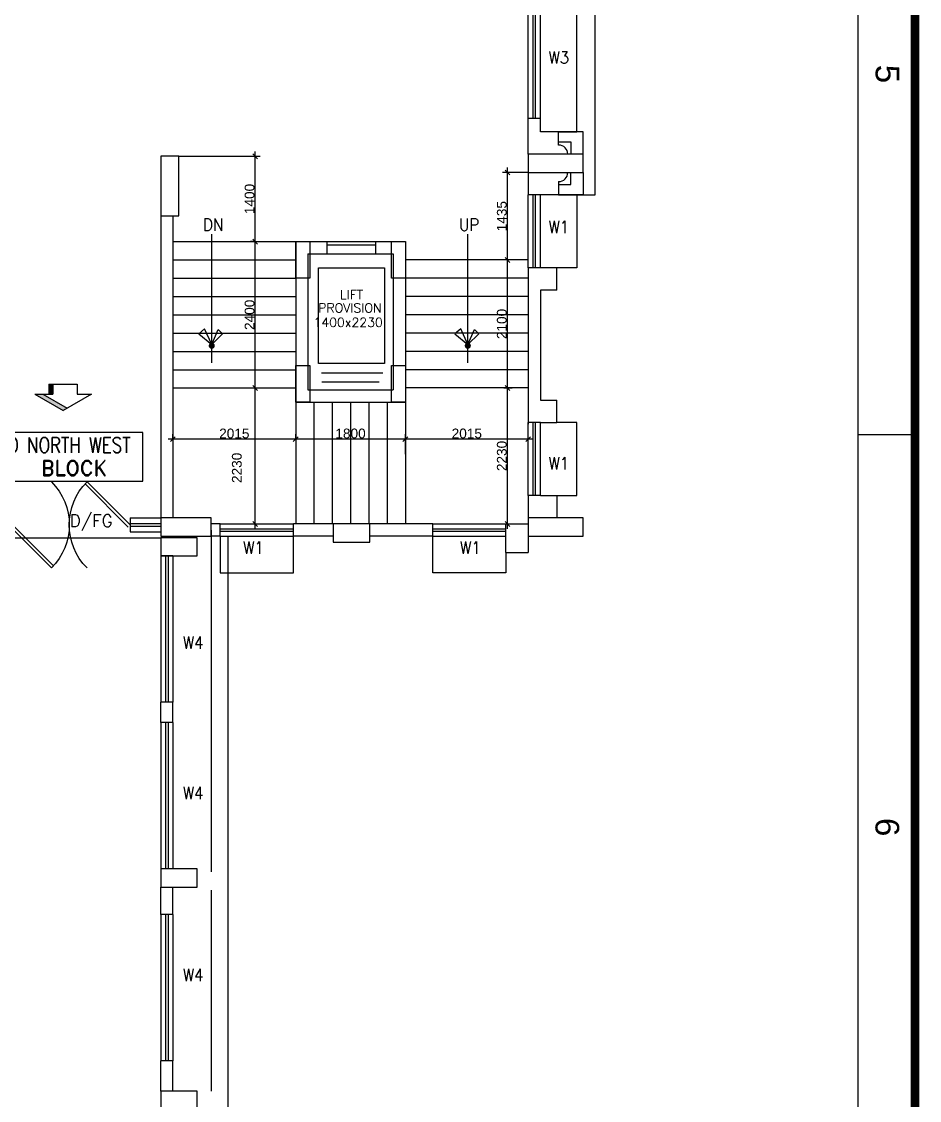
# Model space of a CAD drawing. Extents: x 10161149 to 10263331, y -3696053 to -3547728.
# Drawn here: x 10248598 to 10263331, y -3620428 to -3602733 of the extents above; entities that cross this region are included whole.
import ezdxf
from ezdxf.enums import TextEntityAlignment as Align

# ---------------------------------------------------------------- set-up
doc = ezdxf.new("R2010")
doc.units = 0
doc.header["$MEASUREMENT"] = 0
doc.header["$PDMODE"] = 35
doc.linetypes.add('DASHED', pattern=[0.75, 0.5, -0.25])
doc.layers.get('0').update_dxf_attribs({"linetype": 'CONTINUOUS'})
doc.layers.get('Defpoints').update_dxf_attribs({"linetype": 'CONTINUOUS'})
for name, color, linetype in [('25', 6, 'CONTINUOUS'), ('5', 3, 'CONTINUOUS'), ('COL', 2, 'CONTINUOUS'), ('DAS', 1, 'DASHED'), ('DIM', 8, 'CONTINUOUS'), ('dim1', 5, 'CONTINUOUS'), ('DOOR', 31, 'CONTINUOUS'), ('Exi. Walls', 170, 'CONTINUOUS'), ('TITLE', 7, 'CONTINUOUS'), ('TXW', 6, 'CONTINUOUS'), ('Window', 4, 'CONTINUOUS')]:
    doc.layers.add(name, color=color, linetype=linetype)
doc.styles.add('RD', font='ROMAND')
doc.styles.add('ROMANS', font='arial.ttf')
doc.styles.get("Standard").update_dxf_attribs({"font": 'romans.shx'})
doc.dimstyles.new('int. dim', dxfattribs={"dimtxt": 160, "dimasz": 80, "dimexe": 80, "dimexo": 0, "dimgap": 10, "dimtad": 1, "dimdec": 0, "dimzin": 12, "dimdsep": 46, "dimtxsty": 'ROMANS', "dimblk": 'OBLIQUE', "dimcen": 1.5, "dimdle": 80, "dimclrd": 5, "dimclre": 5, "dimclrt": 4, "dimadec": 0, "dimazin": 0, "dimtfac": 1, "dimtdec": 0, "dimtix": 1, "dimtmove": 2, "dimatfit": 3, "dimfxl": 1, "dimtolj": 1, "dimtzin": 0, "dimlwd": -1, "dimlwe": -1, "dimarcsym": 0})

# ---------------------------------------------------------------- blocks, each defined once
blk = doc.blocks.new('WINP')
at = {"layer": 'Window'}
for p, q in [((0, 0), (0, 1)), ((0, 1), (1, 1)), ((1, 0), (1, 1)), ((0, 0.6), (1, 0.6)), ((0, 0.4), (1, 0.4)), ((0, 0), (1, 0))]:
    blk.add_line(p, q, dxfattribs=at)
blk = doc.blocks.new('_Oblique')
at = {"color": 0, "linetype": 'ByBlock', "lineweight": -2}
blk.add_line((-0.5, -0.5), (0.5, 0.5), dxfattribs=at)
blk = doc.blocks.new('*D127')
at = {"layer": 'Defpoints', "color": 0, "lineweight": -3, "transparency": 16777216}
for p in [(10252432, -3606343), (10252432, -3606343), (10252352, -3608743)]:
    blk.add_point(p, dxfattribs=at)
at = {"layer": 'dim1', "color": 5, "transparency": 16777216}
for p, q in [((10252432, -3606343), (10252352, -3606343)), ((10252432, -3608823), (10252432, -3606263)), ((10252352, -3608743), (10252512, -3608743))]:
    blk.add_line(p, q, dxfattribs=at)
at = {"layer": 'dim1', "color": 5, "transparency": 16777216, "xscale": 80, "yscale": 80, "zscale": 80}
for p, rotation in [((10252432, -3606343), 90), ((10252432, -3608743), 270)]:
    blk.add_blockref('_Oblique', p, dxfattribs=dict(at, rotation=rotation))
at = {"layer": 'dim1', "color": 4, "transparency": 16777216, "insert": (10252340, -3607543), "char_height": 160, "attachment_point": 5, "rotation": 90, "style": 'ROMANS'}
blk.add_mtext('\\A1;2400', dxfattribs=at)
blk = doc.blocks.new('*D128')
at = {"layer": 'Defpoints', "color": 0, "lineweight": -3, "transparency": 16777216}
for p in [(10256571, -3606643), (10256911, -3606643), (10256511, -3608743)]:
    blk.add_point(p, dxfattribs=at)
at = {"layer": 'dim1', "color": 5, "transparency": 16777216}
for p, q in [((10256911, -3606643), (10256491, -3606643)), ((10256571, -3608823), (10256571, -3606563)), ((10256511, -3608743), (10256651, -3608743))]:
    blk.add_line(p, q, dxfattribs=at)
at = {"layer": 'dim1', "color": 5, "transparency": 16777216, "xscale": 80, "yscale": 80, "zscale": 80}
for p, rotation in [((10256571, -3606643), 90), ((10256571, -3608743), 270)]:
    blk.add_blockref('_Oblique', p, dxfattribs=dict(at, rotation=rotation))
at = {"layer": 'dim1', "color": 4, "transparency": 16777216, "insert": (10256479, -3607693), "char_height": 160, "attachment_point": 5, "rotation": 90, "style": 'ROMANS'}
blk.add_mtext('\\A1;2100', dxfattribs=at)
blk = doc.blocks.new('DOORP')
at = {"layer": 'DOOR'}
for p, q in [((0, 0), (0, 1)), ((0.05, 0), (0.05, 0.999))]:
    blk.add_line(p, q, dxfattribs=at)
at = {"layer": 'DOOR', "color": 145}
blk.add_arc((0, 0), 1, 0, 90, dxfattribs=at)
blk = doc.blocks.new('*D129')
at = {"layer": 'Defpoints', "color": 0, "lineweight": -3, "transparency": 16777216}
for p in [(10251081, -3609582), (10251081, -3609582), (10253096, -3609582)]:
    blk.add_point(p, dxfattribs=at)
at = {"layer": 'dim1', "color": 5, "transparency": 16777216}
for p, q in [((10251081, -3609582), (10251081, -3609502)), ((10253096, -3609582), (10253096, -3609502)), ((10253176, -3609582), (10251001, -3609582))]:
    blk.add_line(p, q, dxfattribs=at)
at = {"layer": 'dim1', "color": 5, "transparency": 16777216, "xscale": 80, "yscale": 80, "zscale": 80, "rotation": 180}
blk.add_blockref('_Oblique', (10251081, -3609582), dxfattribs=at)
at = {"layer": 'dim1', "color": 5, "transparency": 16777216, "xscale": 80, "yscale": 80, "zscale": 80}
blk.add_blockref('_Oblique', (10253096, -3609582), dxfattribs=at)
at = {"layer": 'dim1', "color": 4, "transparency": 16777216, "insert": (10252089, -3609490), "char_height": 160, "attachment_point": 5, "style": 'ROMANS'}
blk.add_mtext('\\A1;2015', dxfattribs=at)
blk = doc.blocks.new('*D130')
at = {"layer": 'Defpoints', "color": 0, "lineweight": -3, "transparency": 16777216}
for p in [(10252352, -3608743), (10252432, -3608743), (10252352, -3610973)]:
    blk.add_point(p, dxfattribs=at)
at = {"layer": 'dim1', "color": 5, "transparency": 16777216}
for p, q in [((10252352, -3608743), (10252512, -3608743)), ((10252432, -3611053), (10252432, -3608663)), ((10252352, -3610973), (10252512, -3610973))]:
    blk.add_line(p, q, dxfattribs=at)
at = {"layer": 'dim1', "color": 5, "transparency": 16777216, "xscale": 80, "yscale": 80, "zscale": 80}
for p, rotation in [((10252432, -3608743), 90), ((10252432, -3610973), 270)]:
    blk.add_blockref('_Oblique', p, dxfattribs=dict(at, rotation=rotation))
at = {"layer": 'dim1', "color": 4, "transparency": 16777216, "insert": (10252131, -3610053), "char_height": 160, "attachment_point": 5, "rotation": 90, "style": 'ROMANS'}
blk.add_mtext('\\A1;2230', dxfattribs=at)
blk = doc.blocks.new('*D131')
at = {"layer": 'Defpoints', "color": 0, "lineweight": -3, "transparency": 16777216}
for p in [(10254896, -3609582), (10254896, -3609829), (10256911, -3609829)]:
    blk.add_point(p, dxfattribs=at)
at = {"layer": 'dim1', "color": 5, "transparency": 16777216}
for p, q in [((10254896, -3609829), (10254896, -3609502)), ((10256911, -3609829), (10256911, -3609502)), ((10256991, -3609582), (10254816, -3609582))]:
    blk.add_line(p, q, dxfattribs=at)
at = {"layer": 'dim1', "color": 5, "transparency": 16777216, "xscale": 80, "yscale": 80, "zscale": 80, "rotation": 180}
blk.add_blockref('_Oblique', (10254896, -3609582), dxfattribs=at)
at = {"layer": 'dim1', "color": 5, "transparency": 16777216, "xscale": 80, "yscale": 80, "zscale": 80}
blk.add_blockref('_Oblique', (10256911, -3609582), dxfattribs=at)
at = {"layer": 'dim1', "color": 4, "transparency": 16777216, "insert": (10255904, -3609490), "char_height": 160, "attachment_point": 5, "style": 'ROMANS'}
blk.add_mtext('\\A1;2015', dxfattribs=at)
blk = doc.blocks.new('*D132')
at = {"layer": 'Defpoints', "color": 0, "lineweight": -3, "transparency": 16777216}
for p in [(10253096, -3609582), (10253096, -3609582), (10254896, -3609829)]:
    blk.add_point(p, dxfattribs=at)
at = {"layer": 'dim1', "color": 5, "transparency": 16777216}
for p, q in [((10253096, -3609582), (10253096, -3609502)), ((10254896, -3609829), (10254896, -3609502)), ((10254976, -3609582), (10253016, -3609582))]:
    blk.add_line(p, q, dxfattribs=at)
at = {"layer": 'dim1', "color": 5, "transparency": 16777216, "xscale": 80, "yscale": 80, "zscale": 80, "rotation": 180}
blk.add_blockref('_Oblique', (10253096, -3609582), dxfattribs=at)
at = {"layer": 'dim1', "color": 5, "transparency": 16777216, "xscale": 80, "yscale": 80, "zscale": 80}
blk.add_blockref('_Oblique', (10254896, -3609582), dxfattribs=at)
at = {"layer": 'dim1', "color": 4, "transparency": 16777216, "insert": (10253996, -3609490), "char_height": 160, "attachment_point": 5, "style": 'ROMANS'}
blk.add_mtext('\\A1;1800', dxfattribs=at)
blk = doc.blocks.new('*D133')
at = {"layer": 'Defpoints', "color": 0, "lineweight": -3, "transparency": 16777216}
for p in [(10256511, -3608743), (10256571, -3608743), (10256511, -3610973)]:
    blk.add_point(p, dxfattribs=at)
at = {"layer": 'dim1', "color": 5, "transparency": 16777216}
for p, q in [((10256511, -3608743), (10256651, -3608743)), ((10256571, -3611053), (10256571, -3608663)), ((10256511, -3610973), (10256651, -3610973))]:
    blk.add_line(p, q, dxfattribs=at)
at = {"layer": 'dim1', "color": 5, "transparency": 16777216, "xscale": 80, "yscale": 80, "zscale": 80}
for p, rotation in [((10256571, -3608743), 90), ((10256571, -3610973), 270)]:
    blk.add_blockref('_Oblique', p, dxfattribs=dict(at, rotation=rotation))
at = {"layer": 'dim1', "color": 4, "transparency": 16777216, "insert": (10256479, -3609858), "char_height": 160, "attachment_point": 5, "rotation": 90, "style": 'ROMANS'}
blk.add_mtext('\\A1;2230', dxfattribs=at)
blk = doc.blocks.new('*D137')
at = {"layer": 'Defpoints', "color": 0, "lineweight": -3, "transparency": 16777216}
for p in [(10251181, -3604943), (10252432, -3604943), (10252432, -3606343)]:
    blk.add_point(p, dxfattribs=at)
at = {"layer": 'dim1', "color": 5, "transparency": 16777216}
for p, q in [((10251181, -3604943), (10252512, -3604943)), ((10252432, -3606423), (10252432, -3604863)), ((10252432, -3606343), (10252352, -3606343))]:
    blk.add_line(p, q, dxfattribs=at)
at = {"layer": 'dim1', "color": 5, "transparency": 16777216, "xscale": 80, "yscale": 80, "zscale": 80}
for p, rotation in [((10252432, -3604943), 90), ((10252432, -3606343), 270)]:
    blk.add_blockref('_Oblique', p, dxfattribs=dict(at, rotation=rotation))
at = {"layer": 'dim1', "color": 4, "transparency": 16777216, "insert": (10252340, -3605643), "char_height": 160, "attachment_point": 5, "rotation": 90, "style": 'ROMANS'}
blk.add_mtext('\\A1;1400', dxfattribs=at)
blk = doc.blocks.new('*D138')
at = {"layer": 'Defpoints', "color": 0, "lineweight": -3, "transparency": 16777216}
for p in [(10256571, -3605208), (10256911, -3605208), (10256911, -3606643)]:
    blk.add_point(p, dxfattribs=at)
at = {"layer": 'dim1', "color": 5, "transparency": 16777216}
for p, q in [((10256911, -3605208), (10256491, -3605208)), ((10256571, -3606723), (10256571, -3605128)), ((10256911, -3606643), (10256491, -3606643))]:
    blk.add_line(p, q, dxfattribs=at)
at = {"layer": 'dim1', "color": 5, "transparency": 16777216, "xscale": 80, "yscale": 80, "zscale": 80}
for p, rotation in [((10256571, -3605208), 90), ((10256571, -3606643), 270)]:
    blk.add_blockref('_Oblique', p, dxfattribs=dict(at, rotation=rotation))
at = {"layer": 'dim1', "color": 4, "transparency": 16777216, "insert": (10256479, -3605925), "char_height": 160, "attachment_point": 5, "rotation": 90, "style": 'ROMANS'}
blk.add_mtext('\\A1;1435', dxfattribs=at)
blk = doc.blocks.new('A$C66962185')
at = {"layer": 'TITLE', "color": 7}
blk.add_line((151.161, -140930.66), (151.161, -140928.365), dxfattribs=at)
at = {"layer": 'TITLE'}
blk.add_line((2.142, -140930.66), (360.704, -140930.66), dxfattribs=at)
at = {"layer": 'TITLE', "color": 7, "const_width": 0.355}
blk.add_lwpolyline([(363, -140928.365), (363, -141178.329), (0, -141178.329), (0, -140928.365)], close=True, dxfattribs=at)
at = {"layer": 'TITLE', "color": 7, "style": 'ROMANS'}
for s, p in [('5', (136.675, -140929.478)), ('6', (166.937, -140929.478))]:
    blk.add_text(s, height=0.952, dxfattribs=at).set_placement(p, align=Align.MIDDLE)

msp = doc.modelspace()

# ---------------------------------------------------------------- linework, layer by layer
at = {"layer": '25'}
for p, q in [((10250881, -3605921.2), (10250881, -3610873)), ((10251081, -3605921.2), (10251081, -3610873)), ((10251081, -3606343), (10253096, -3606343)), ((10251718.9, -3608330.2), (10251718.9, -3606219)), ((10253611, -3606343), (10254411, -3606343)), ((10255920.4, -3608330.2), (10255920.4, -3606219)), ((10251081, -3606643), (10253096, -3606643)), ((10253611, -3606543), (10254411, -3606543)), ((10256911, -3606643), (10254911, -3606643)), ((10253471, -3608343), (10253471, -3606773)), ((10253471, -3606773), (10254551, -3606773)), ((10254551, -3606773), (10254551, -3608343)), ((10251081, -3606943), (10253096, -3606943)), ((10256911, -3606943), (10254911, -3606943)), ((10251081, -3607243), (10253096, -3607243)), ((10256911, -3607243), (10254896, -3607243)), ((10251081, -3607543), (10253096, -3607543)), ((10256911, -3607543), (10254896, -3607543)), ((10251081, -3607843), (10253096, -3607843)), ((10256911, -3607843), (10254896, -3607843)), ((10251081, -3608143), (10253096, -3608143)), ((10256911, -3608143), (10254896, -3608143)), ((10251081, -3608443), (10253096, -3608443)), ((10254551, -3608343), (10253471, -3608343)), ((10256911, -3608443), (10254911, -3608443)), ((10253518.3, -3608493), (10254528.3, -3608493)), ((10253524.4, -3608643), (10254464.4, -3608643)), ((10251081, -3608743), (10253096, -3608743)), ((10256911, -3608743), (10254911, -3608743)), ((10250381, -3610873), (10250881, -3610873)), ((10250381, -3610965), (10250881, -3610965)), ((10250381, -3611011), (10250881, -3611011)), ((10250381, -3611103), (10250881, -3611103))]:
    msp.add_line(p, q, dxfattribs=at)
for points in [[(10257811, -3604908), (10257811, -3604543), (10257411, -3604543)], [(10257811, -3605208), (10257811, -3605573), (10257411, -3605573)]]:
    msp.add_lwpolyline(points, dxfattribs=at)
for points in [[(10251718.9, -3608030.2), (10251602.4, -3607773.9), (10251504, -3607854.4), (10251718.9, -3608030.2), (10251826, -3607782.8), (10251897.6, -3607854.4)], [(10255920.4, -3608030.2), (10255803.9, -3607773.9), (10255705.5, -3607854.4), (10255920.4, -3608030.2), (10256027.5, -3607782.8), (10256099.1, -3607854.4)]]:
    msp.add_lwpolyline(points, close=True, dxfattribs=at)
at = {"layer": '25', "const_width": 50}
for points in [[(10251718.9, -3608025.3, 1), (10251718.9, -3608075.3, 1)], [(10255920.4, -3608025.3, 1), (10255920.4, -3608075.3, 1)]]:
    msp.add_lwpolyline(points, format="xyb", close=True, dxfattribs=at)
at = {"layer": 'COL', "color": 2}
for points in [[(10251181, -3605921.2), (10251181, -3604943), (10250881, -3604943), (10250881, -3605921.2)], [(10256911, -3605208), (10257811, -3605208), (10257811, -3604908), (10256911, -3604908)], [(10253096, -3606943), (10253096, -3606343), (10253326, -3606343), (10253326, -3606943)], [(10254666, -3606943), (10254666, -3606343), (10254896, -3606343), (10254896, -3606943)], [(10253096, -3608973), (10253096, -3608373), (10253326, -3608373), (10253326, -3608973)], [(10254666, -3608973), (10254666, -3608373), (10254896, -3608373), (10254896, -3608973)], [(10251709.3, -3610873), (10250881, -3610873), (10250881, -3611173), (10251709.3, -3611173)], [(10256911, -3611173), (10257811, -3611173), (10257811, -3610873), (10256911, -3610873)], [(10253711, -3611273), (10254311, -3611273), (10254311, -3610973), (10253711, -3610973)], [(10251481, -3611198), (10250881, -3611198), (10250881, -3611498), (10251481, -3611498)], [(10251481, -3616928), (10251481, -3616628), (10250881, -3616628), (10250881, -3616928)], [(10251481, -3620578), (10251481, -3620278), (10250881, -3620278), (10250881, -3620578)]]:
    msp.add_lwpolyline(points, close=True, dxfattribs=at)
at = {"layer": 'DAS', "linetype": 'Continuous'}
for p, q in [((10258011, -3605573), (10258011, -3561123)), ((10257411, -3605573), (10258011, -3605573)), ((10253611, -3606393), (10254411, -3606393)), ((10253096, -3608973), (10253096, -3610973)), ((10253396, -3608973), (10253396, -3610973)), ((10253696, -3608973), (10253696, -3610973)), ((10253996, -3608973), (10253996, -3610973)), ((10254296, -3608973), (10254296, -3610973)), ((10254596, -3608973), (10254596, -3610973)), ((10254896, -3608973), (10254896, -3610973)), ((10251711, -3611073), (10251711, -3616678)), ((10247881, -3611198), (10250881, -3611198)), ((10251981, -3611173), (10251981, -3627528)), ((10251711, -3616978), (10251711, -3620278))]:
    msp.add_line(p, q, dxfattribs=at)
for points in [[(10257411, -3604543), (10257711, -3604543), (10257711, -3602308), (10257441, -3602308)], [(10257411, -3605573), (10257711, -3605573), (10257711, -3606773), (10257381, -3606773)], [(10257381, -3610508), (10257711, -3610508), (10257711, -3609308), (10257381, -3609308)], [(10251859.3, -3611173), (10251859.3, -3611773), (10253059.3, -3611773), (10253059.3, -3611173)], [(10256546, -3611443), (10256546, -3611773), (10255346, -3611773), (10255346, -3611173)]]:
    msp.add_lwpolyline(points, dxfattribs=at)
at = {"layer": 'dim1'}
for points in [[(10257411, -3604708), (10257611, -3604708), (10257611, -3604908)], [(10257411, -3605408), (10257611, -3605408), (10257611, -3605208)]]:
    msp.add_lwpolyline(points, dxfattribs=at)
msp.add_lwpolyline([(10248056.3, -3610268.6), (10250585.2, -3610268.6), (10250585.2, -3609472.5), (10248056.3, -3609472.5)], close=True, dxfattribs=at)
at = {"layer": 'Exi. Walls'}
for p, q in [((10256911, -3604908), (10256911, -3604325.5)), ((10257111, -3604543), (10257111, -3604325.5)), ((10257411, -3604543), (10257111, -3604543)), ((10257411, -3604758), (10257411, -3604543)), ((10256911, -3605208), (10256911, -3605573)), ((10257411, -3605358), (10257411, -3605573)), ((10257411, -3605573), (10257111, -3605573)), ((10253096, -3606343), (10253096, -3608973)), ((10253096, -3606343), (10253611, -3606343)), ((10253611, -3606543), (10253611, -3606343)), ((10254411, -3606543), (10254411, -3606343)), ((10254411, -3606343), (10254896, -3606343)), ((10254896, -3606343), (10254896, -3608973)), ((10253296, -3606543), (10253296, -3608773)), ((10253296, -3606543), (10253611, -3606543)), ((10254411, -3606543), (10254696, -3606543)), ((10254696, -3606543), (10254696, -3608773)), ((10256911, -3606773), (10256911, -3609338)), ((10257381, -3606773), (10257111, -3606773)), ((10257381, -3607138), (10257381, -3606773)), ((10257111, -3607138), (10257111, -3608943)), ((10257381, -3607138), (10257111, -3607138)), ((10249047, -3608679.6), (10249511.3, -3608679.6)), ((10249047, -3608679.6), (10249047, -3608845.4)), ((10249113.3, -3608679.6), (10249113.3, -3608845.4)), ((10249511.3, -3608679.6), (10249511.3, -3608845.4)), ((10253296, -3608773), (10254696, -3608773)), ((10248814.8, -3608845.4), (10249279.1, -3609113.5)), ((10248814.8, -3608845.4), (10249113.3, -3608845.4)), ((10248947.5, -3608845.4), (10249345.5, -3609075.2)), ((10249743.4, -3608845.4), (10249279.1, -3609113.5)), ((10249511.3, -3608845.4), (10249743.4, -3608845.4)), ((10253096, -3608973), (10254896, -3608973)), ((10257111, -3608943), (10257381, -3608943)), ((10257381, -3609308), (10257381, -3608943)), ((10257111, -3609308), (10257381, -3609308)), ((10256911, -3610508), (10256911, -3610873)), ((10257111, -3610508), (10257381, -3610508)), ((10257381, -3610508), (10257381, -3610873)), ((10250381, -3610873), (10250381, -3611103)), ((10251859.3, -3610973), (10251709.3, -3610973)), ((10253711, -3610973), (10253059.3, -3610973)), ((10255346, -3610973), (10254311, -3610973)), ((10256546, -3610973), (10256911, -3610973)), ((10251859.3, -3611173), (10251709.3, -3611173)), ((10253711, -3611173), (10253059.3, -3611173)), ((10255346, -3611173), (10254311, -3611173)), ((10256546, -3611443), (10256546, -3611173)), ((10256911, -3611173), (10256911, -3611443)), ((10256546, -3611443), (10256911, -3611443)), ((10250881, -3614228), (10250881, -3613898)), ((10251081, -3614228), (10251081, -3613898)), ((10250881, -3617378), (10250881, -3616928)), ((10251081, -3617378), (10251081, -3616928)), ((10250881, -3620278), (10250881, -3619778)), ((10251081, -3620278), (10251081, -3619778))]:
    msp.add_line(p, q, dxfattribs=at)
for centre, start, end in [((10257411, -3604908), 0, 90), ((10257411, -3605208), 270, 0)]:
    msp.add_arc(centre, 150, start, end, dxfattribs=at)
for points in [[(10249047, -3608845.4), (10249047, -3608679.6), (10249113.3, -3608845.4), (10249113.3, -3608679.6)], [(10249279.1, -3609113.5), (10248814.8, -3608845.4), (10249345.5, -3609075.2), (10248947.5, -3608845.4)]]:
    msp.add_solid(points, dxfattribs=at)

# ---------------------------------------------------------------- block references
at = {"layer": '5'}
for name, p, xscale, yscale, zscale, rotation in [('DOORP', (10248381, -3610988), -999.9999999999836, 1000, 1000, 225), ('DOORP', (10250381, -3610988), -999.9999999999836, 1000, 1000, 45), ('WINP', (10251081, -3611498), -2400, 200, 2400.000000000034, 90), ('WINP', (10251081, -3614228), -2400, 200, 2400.000000000034, 90), ('WINP', (10251081, -3617378), -2400, 200, 2400.000000000034, 90)]:
    msp.add_blockref(name, p, dxfattribs=dict(at, xscale=xscale, yscale=yscale, zscale=zscale, rotation=rotation))
at = {"layer": 'DIM', "yscale": 200, "rotation": 90}
for p, xscale, zscale in [((10257111, -3604325.5), 1800, 1800), ((10257111, -3606773), 1200, 1200), ((10257111, -3610508), 1200, 1200)]:
    msp.add_blockref('WINP', p, dxfattribs=dict(at, xscale=xscale, zscale=zscale))
at = {"layer": 'DIM', "xscale": 1200, "yscale": 200, "zscale": 1200}
for p in [(10251859.3, -3611173), (10255346, -3611173)]:
    msp.add_blockref('WINP', p, dxfattribs=at)
at = {"layer": 'TITLE', "xscale": 408.2071461423766, "yscale": 408.2071430981014, "zscale": 408.2071443180172, "rotation": 270}
msp.add_blockref('A$C66962185', (67791223.9, -3547800.9), dxfattribs=at)

# ---------------------------------------------------------------- texts
at = {"layer": 'Exi. Walls', "style": 'RD', "width": 0.8}
msp.add_text('TO NORTH WEST', height=250.003, dxfattribs=at).set_placement((10249306.2, -3609804), align=Align.CENTER)
at = {"layer": 'Exi. Walls', "style": 'RD'}
msp.add_text('BLOCK', height=250, dxfattribs=at).set_placement((10249463.5, -3610181.8), align=Align.CENTER)
at = {"layer": 'TXW', "width": 0.9}
for s, p in [('W3', (10257243.5, -3603421.3)), ('DN', (10251576.1, -3606165.7)), ('UP', (10255777.6, -3606165.7)), ('W1', (10257243.5, -3606201.7)), ('W1', (10257243.5, -3610079.3)), ('W1', (10252232.3, -3611461.5)), ('W1', (10255792.4, -3611461.5)), ('W4', (10251244.4, -3613019.5)), ('W4', (10251244.4, -3615485.9)), ('W4', (10251244.4, -3618469.5))]:
    msp.add_text(s, height=200, dxfattribs=at).set_placement(p)
at = {"layer": 'TXW'}
for s, height, p in [('LIFT', 150, (10253822.8, -3607287.2)), ('PROVISION', 150, (10253465.1, -3607504.7)), ('1400x2230', 150, (10253388.1, -3607742.4)), ('D/FG', 200, (10249389, -3611020.4))]:
    msp.add_text(s, height=height, dxfattribs=at).set_placement(p)

# ---------------------------------------------------------------- dimensions: what is measured, and where the dimension line sits
at = {"layer": 'dim1'}
for base, p1, p2, text, picture, middle in [((10252431.5, -3604943), (10252431.5, -3606343), (10251181, -3604943), '1400', '*D137', (10252339.9, -3605643)), ((10256570.9, -3605208), (10256911, -3606643), (10256911, -3605208), '1435', '*D138', (10256479.2, -3605925.5)), ((10252431.5, -3606343), (10252351.9, -3608743), (10252431.5, -3606343), '2400', '*D127', (10252339.9, -3607543)), ((10256570.9, -3606643), (10256511.2, -3608743), (10256911, -3606643), '2100', '*D128', (10256479.3, -3607693)), ((10256570.9, -3608743), (10256511.2, -3610973), (10256511.2, -3608743), '2230', '*D133', (10256479.2, -3609858))]:
    dim = msp.add_linear_dim(base=base, p1=p1, p2=p2, angle=90, text=text, dimstyle='int. dim', dxfattribs=at)
    dim.commit()
    dim.dimension.update_dxf_attribs({"geometry": picture, "text_midpoint": middle})
dim = msp.add_linear_dim(base=(10252431.5, -3608743), p1=(10252351.9, -3610973), p2=(10252351.9, -3608743), angle=90, text='2230', dimstyle='int. dim', dxfattribs=at)
dim.commit()
dim.dimension.update_dxf_attribs({"geometry": '*D130', "text_midpoint": (10252130.6, -3610053), "dimtype": 160})
for base, p1, p2, text, picture, middle in [((10251081, -3609582.1), (10253096, -3609582.1), (10251081, -3609582.1), '2015', '*D129', (10252088.5, -3609490.4)), ((10253096, -3609582.1), (10254896, -3609829.5), (10253096, -3609582.1), '1800', '*D132', (10253996, -3609490.4)), ((10254896, -3609582.1), (10256911, -3609829.5), (10254896, -3609829.5), '2015', '*D131', (10255903.5, -3609490.4))]:
    dim = msp.add_linear_dim(base=base, p1=p1, p2=p2, text=text, dimstyle='int. dim', dxfattribs=at)
    dim.commit()
    dim.dimension.update_dxf_attribs({"geometry": picture, "text_midpoint": middle})

doc.saveas('drawing.dxf')
